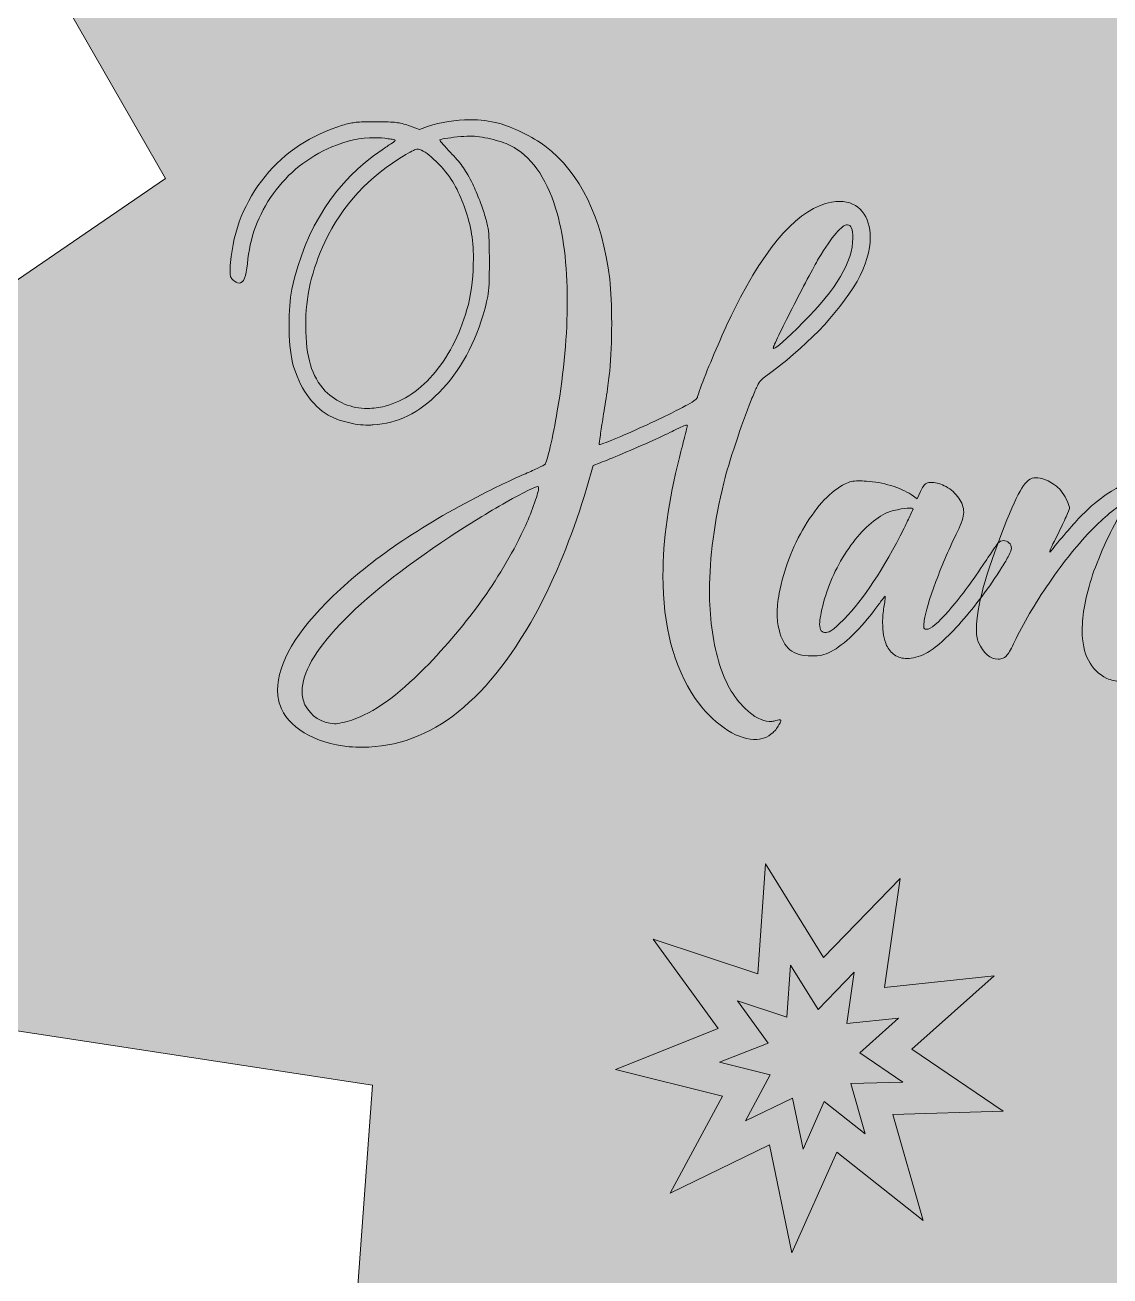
# Model space of a CAD drawing. Header units: millimetres. Extents: x 22 to 606, y -841 to -12.
# Drawn here: x 106.65 to 118.61, y -494.63 to -480.85 of the extents above; entities that cross this region are included whole.
import ezdxf

# ---------------------------------------------------------------- set-up
doc = ezdxf.new("R2010")
doc.units = ezdxf.units.MM
doc.header["$MEASUREMENT"] = 0
doc.layers.add('engraving', color=7, linetype='Continuous')
doc.layers.add('Layer 1', color=7, linetype='Continuous')

# ---------------------------------------------------------------- blocks, each defined once
blk = doc.blocks.new('block 12')
at = {"layer": 'engraving'}
h = blk.add_hatch(color=1, dxfattribs=at)
h.dxf.hatch_style = 2
edge = h.paths.add_edge_path()
edge.add_spline(control_points=[(110.22, -488.8), (110.028, -488.781), (109.864, -488.731), (109.726, -488.647), (109.589, -488.564), (109.499, -488.46), (109.457, -488.336), (109.441, -488.286), (109.432, -488.233), (109.432, -488.177), (109.432, -487.878), (109.637, -487.532), (110.046, -487.137), (110.455, -486.743), (111.001, -486.37), (111.683, -486.019), (111.766, -485.977), (111.852, -485.934), (111.943, -485.891), (112.033, -485.848), (112.107, -485.815), (112.164, -485.791), (112.219, -485.767), (112.266, -485.746), (112.307, -485.726), (112.347, -485.707), (112.371, -485.695), (112.378, -485.689), (112.391, -485.673), (112.41, -485.608), (112.437, -485.494), (112.464, -485.381), (112.49, -485.249), (112.515, -485.099), (112.589, -484.66), (112.625, -484.255), (112.625, -483.886), (112.625, -483.485), (112.582, -483.145), (112.496, -482.865), (112.388, -482.517), (112.221, -482.286), (111.996, -482.173), (111.938, -482.145), (111.866, -482.122), (111.78, -482.102), (111.694, -482.081), (111.617, -482.071), (111.549, -482.071), (111.511, -482.071), (111.465, -482.074), (111.413, -482.079), (111.361, -482.085), (111.316, -482.091), (111.277, -482.097), (111.239, -482.104), (111.22, -482.11), (111.22, -482.115), (111.22, -482.117), (111.232, -482.133), (111.258, -482.163), (111.284, -482.193), (111.316, -482.229), (111.354, -482.269), (111.407, -482.324), (111.449, -482.374), (111.48, -482.42), (111.511, -482.466), (111.545, -482.525), (111.582, -482.599), (111.608, -482.653), (111.634, -482.715), (111.66, -482.782), (111.687, -482.85), (111.706, -482.908), (111.719, -482.955), (111.734, -483.006), (111.744, -483.05), (111.751, -483.087), (111.757, -483.124), (111.761, -483.169), (111.763, -483.223), (111.765, -483.277), (111.766, -483.357), (111.766, -483.463), (111.766, -483.566), (111.765, -483.644), (111.762, -483.699), (111.759, -483.754), (111.754, -483.8), (111.748, -483.838), (111.742, -483.875), (111.732, -483.919), (111.719, -483.968), (111.615, -484.351), (111.446, -484.66), (111.211, -484.896), (110.994, -485.121), (110.751, -485.24), (110.484, -485.253), (110.467, -485.255), (110.451, -485.256), (110.434, -485.256), (110.358, -485.256), (110.279, -485.246), (110.198, -485.225), (110.118, -485.205), (110.048, -485.179), (109.99, -485.146), (109.807, -485.034), (109.676, -484.843), (109.597, -484.572), (109.572, -484.455), (109.559, -484.314), (109.559, -484.149), (109.559, -484.005), (109.569, -483.874), (109.589, -483.757), (109.743, -483.074), (110.074, -482.563), (110.583, -482.222), (110.623, -482.195), (110.657, -482.171), (110.686, -482.152), (110.714, -482.133), (110.728, -482.122), (110.728, -482.118), (110.728, -482.114), (110.721, -482.111), (110.706, -482.108), (110.692, -482.105), (110.673, -482.102), (110.651, -482.099), (110.602, -482.092), (110.552, -482.088), (110.503, -482.088), (110.349, -482.088), (110.192, -482.122), (110.031, -482.189), (109.766, -482.303), (109.55, -482.475), (109.384, -482.705), (109.219, -482.936), (109.124, -483.193), (109.1, -483.477), (109.088, -483.62), (109.056, -483.691), (109.007, -483.691), (108.987, -483.691), (108.964, -483.679), (108.938, -483.655), (108.927, -483.644), (108.92, -483.633), (108.915, -483.622), (108.91, -483.611), (108.908, -483.593), (108.908, -483.567), (108.908, -483.544), (108.91, -483.509), (108.914, -483.463), (108.945, -483.104), (109.072, -482.789), (109.294, -482.516), (109.516, -482.243), (109.801, -482.055), (110.149, -481.951), (110.197, -481.936), (110.241, -481.926), (110.282, -481.92), (110.323, -481.915), (110.381, -481.912), (110.456, -481.912), (110.456, -481.912), (110.52, -481.912), (110.52, -481.912), (110.622, -481.912), (110.695, -481.915), (110.738, -481.92), (110.781, -481.926), (110.827, -481.937), (110.876, -481.953), (110.876, -481.953), (110.997, -481.997), (110.997, -481.997), (110.997, -481.997), (111.085, -481.964), (111.085, -481.964), (111.237, -481.915), (111.393, -481.89), (111.552, -481.89), (111.663, -481.89), (111.769, -481.903), (111.867, -481.928), (111.942, -481.949), (112.029, -481.983), (112.128, -482.031), (112.227, -482.08), (112.31, -482.129), (112.378, -482.179), (112.77, -482.477), (113.008, -482.966), (113.092, -483.647), (113.106, -483.781), (113.114, -483.944), (113.114, -484.136), (113.114, -484.329), (113.106, -484.504), (113.092, -484.66), (113.086, -484.72), (113.077, -484.798), (113.063, -484.892), (113.049, -484.986), (113.035, -485.076), (113.02, -485.162), (113.008, -485.243), (112.997, -485.311), (112.989, -485.368), (112.981, -485.425), (112.976, -485.458), (112.976, -485.467), (112.976, -485.467), (112.976, -485.47), (112.976, -485.47), (112.976, -485.47), (112.979, -485.47), (112.979, -485.47), (112.992, -485.47), (113.046, -485.45), (113.141, -485.411), (113.236, -485.372), (113.343, -485.325), (113.461, -485.271), (113.579, -485.217), (113.683, -485.168), (113.772, -485.124), (113.849, -485.085), (113.908, -485.055), (113.948, -485.032), (113.988, -485.009), (114.017, -484.991), (114.033, -484.978), (114.05, -484.966), (114.059, -484.953), (114.061, -484.94), (114.074, -484.894), (114.103, -484.813), (114.15, -484.696), (114.197, -484.579), (114.249, -484.453), (114.308, -484.32), (114.366, -484.186), (114.419, -484.072), (114.467, -483.976), (114.828, -483.254), (115.184, -482.861), (115.538, -482.799), (115.569, -482.793), (115.598, -482.791), (115.625, -482.791), (115.734, -482.791), (115.817, -482.828), (115.875, -482.902), (115.934, -482.976), (115.963, -483.072), (115.963, -483.188), (115.963, -483.333), (115.915, -483.495), (115.818, -483.674), (115.594, -484.044), (115.255, -484.395), (114.799, -484.728), (114.779, -484.741), (114.763, -484.756), (114.75, -484.772), (114.737, -484.789), (114.723, -484.813), (114.709, -484.845), (114.694, -484.877), (114.675, -484.923), (114.651, -484.981), (114.596, -485.12), (114.539, -485.278), (114.481, -485.455), (114.422, -485.631), (114.378, -485.777), (114.349, -485.893), (114.245, -486.319), (114.192, -486.713), (114.192, -487.076), (114.192, -487.369), (114.225, -487.628), (114.291, -487.854), (114.357, -488.08), (114.454, -488.254), (114.582, -488.377), (114.685, -488.474), (114.775, -488.522), (114.851, -488.522), (114.87, -488.522), (114.887, -488.521), (114.904, -488.517), (114.933, -488.508), (114.954, -488.503), (114.967, -488.503), (114.972, -488.503), (114.975, -488.504), (114.975, -488.506), (114.977, -488.508), (114.978, -488.509), (114.978, -488.511), (114.978, -488.519), (114.973, -488.53), (114.964, -488.547), (114.955, -488.563), (114.944, -488.581), (114.931, -488.599), (114.918, -488.618), (114.905, -488.632), (114.893, -488.643), (114.861, -488.672), (114.83, -488.692), (114.798, -488.703), (114.766, -488.714), (114.726, -488.72), (114.678, -488.72), (114.578, -488.716), (114.469, -488.674), (114.352, -488.592), (114.235, -488.511), (114.128, -488.402), (114.033, -488.267), (113.797, -487.916), (113.679, -487.465), (113.679, -486.917), (113.679, -486.523), (113.74, -486.088), (113.86, -485.613), (113.871, -485.569), (113.882, -485.526), (113.893, -485.486), (113.906, -485.431), (113.918, -485.385), (113.928, -485.348), (113.938, -485.31), (113.944, -485.287), (113.946, -485.277), (113.947, -485.272), (113.948, -485.267), (113.948, -485.264), (113.948, -485.258), (113.946, -485.256), (113.94, -485.256), (113.925, -485.256), (113.879, -485.276), (113.8, -485.316), (113.747, -485.343), (113.667, -485.381), (113.56, -485.429), (113.453, -485.476), (113.345, -485.523), (113.237, -485.569), (113.129, -485.614), (113.046, -485.648), (112.988, -485.67), (112.988, -485.67), (112.911, -485.7), (112.911, -485.7), (112.911, -485.7), (112.839, -485.945), (112.839, -485.945), (112.702, -486.41), (112.531, -486.842), (112.326, -487.243), (111.775, -488.284), (111.123, -488.805), (110.369, -488.805), (110.319, -488.805), (110.27, -488.803), (110.22, -488.8)], knot_values=[0, 0, 0, 0, 1, 1, 1, 2, 2, 2, 3, 3, 3, 4, 4, 4, 5, 5, 5, 6, 6, 6, 7, 7, 7, 8, 8, 8, 9, 9, 9, 10, 10, 10, 11, 11, 11, 12, 12, 12, 13, 13, 13, 14, 14, 14, 15, 15, 15, 16, 16, 16, 17, 17, 17, 18, 18, 18, 19, 19, 19, 20, 20, 20, 21, 21, 21, 22, 22, 22, 23, 23, 23, 24, 24, 24, 25, 25, 25, 26, 26, 26, 27, 27, 27, 28, 28, 28, 29, 29, 29, 30, 30, 30, 31, 31, 31, 32, 32, 32, 33, 33, 33, 34, 34, 34, 35, 35, 35, 36, 36, 36, 37, 37, 37, 38, 38, 38, 39, 39, 39, 40, 40, 40, 41, 41, 41, 42, 42, 42, 43, 43, 43, 44, 44, 44, 45, 45, 45, 46, 46, 46, 47, 47, 47, 48, 48, 48, 49, 49, 49, 50, 50, 50, 51, 51, 51, 52, 52, 52, 53, 53, 53, 54, 54, 54, 55, 55, 55, 56, 56, 56, 57, 57, 57, 58, 58, 58, 59, 59, 59, 60, 60, 60, 61, 61, 61, 62, 62, 62, 63, 63, 63, 64, 64, 64, 65, 65, 65, 66, 66, 66, 67, 67, 67, 68, 68, 68, 69, 69, 69, 70, 70, 70, 71, 71, 71, 72, 72, 72, 73, 73, 73, 74, 74, 74, 75, 75, 75, 76, 76, 76, 77, 77, 77, 78, 78, 78, 79, 79, 79, 80, 80, 80, 81, 81, 81, 82, 82, 82, 83, 83, 83, 84, 84, 84, 85, 85, 85, 86, 86, 86, 87, 87, 87, 88, 88, 88, 89, 89, 89, 90, 90, 90, 91, 91, 91, 92, 92, 92, 93, 93, 93, 94, 94, 94, 95, 95, 95, 96, 96, 96, 97, 97, 97, 98, 98, 98, 99, 99, 99, 100, 100, 100, 101, 101, 101, 102, 102, 102, 103, 103, 103, 104, 104, 104, 105, 105, 105, 106, 106, 106, 107, 107, 107, 108, 108, 108, 109, 109, 109, 110, 110, 110, 111, 111, 111, 112, 112, 112, 113, 113, 113, 114, 114, 114, 115, 115, 115, 116, 116, 116, 117, 117, 117, 118, 118, 118, 119, 119, 119, 120, 120, 120, 121, 121, 121, 122, 122, 122, 123, 123, 123, 124, 124, 124, 125, 125, 125, 126, 126, 126, 126], degree=3, periodic=1)
edge = h.paths.add_edge_path()
edge.add_spline(control_points=[(110.251, -488.506), (110.487, -488.427), (110.754, -488.237), (111.052, -487.935), (111.537, -487.441), (111.909, -486.915), (112.167, -486.359), (112.203, -486.278), (112.236, -486.196), (112.265, -486.111), (112.295, -486.026), (112.309, -485.971), (112.309, -485.948), (112.309, -485.942), (112.309, -485.938), (112.307, -485.937), (112.307, -485.937), (112.301, -485.934), (112.301, -485.934), (112.27, -485.934), (112.153, -485.991), (111.951, -486.105), (111.749, -486.22), (111.542, -486.347), (111.329, -486.488), (110.804, -486.836), (110.402, -487.157), (110.122, -487.45), (109.842, -487.744), (109.702, -487.99), (109.702, -488.187), (109.702, -488.242), (109.712, -488.293), (109.734, -488.338), (109.804, -488.468), (109.913, -488.538), (110.061, -488.547), (110.079, -488.547), (110.107, -488.543), (110.144, -488.535), (110.18, -488.526), (110.216, -488.517), (110.251, -488.506)], knot_values=[0, 0, 0, 0, 1, 1, 1, 2, 2, 2, 3, 3, 3, 4, 4, 4, 5, 5, 5, 6, 6, 6, 7, 7, 7, 8, 8, 8, 9, 9, 9, 10, 10, 10, 11, 11, 11, 12, 12, 12, 13, 13, 13, 14, 14, 14, 14], degree=3, periodic=1)
edge = h.paths.add_edge_path()
edge.add_spline(control_points=[(110.616, -485.047), (110.826, -484.99), (111.012, -484.864), (111.173, -484.667), (111.334, -484.47), (111.455, -484.224), (111.535, -483.927), (111.572, -483.766), (111.59, -483.597), (111.59, -483.419), (111.59, -483.306), (111.582, -483.205), (111.565, -483.117), (111.525, -482.925), (111.463, -482.753), (111.379, -482.601), (111.339, -482.53), (111.281, -482.455), (111.206, -482.377), (111.131, -482.3), (111.069, -482.249), (111.019, -482.225), (111.004, -482.218), (110.99, -482.214), (110.975, -482.214), (110.962, -482.214), (110.947, -482.219), (110.929, -482.228), (110.91, -482.237), (110.882, -482.253), (110.844, -482.274), (110.441, -482.512), (110.144, -482.834), (109.954, -483.238), (109.809, -483.54), (109.739, -483.848), (109.743, -484.163), (109.743, -484.335), (109.76, -484.477), (109.794, -484.59), (109.827, -484.702), (109.882, -484.799), (109.957, -484.88), (110.087, -485.008), (110.242, -485.072), (110.424, -485.072), (110.487, -485.072), (110.552, -485.063), (110.616, -485.047)], knot_values=[0, 0, 0, 0, 1, 1, 1, 2, 2, 2, 3, 3, 3, 4, 4, 4, 5, 5, 5, 6, 6, 6, 7, 7, 7, 8, 8, 8, 9, 9, 9, 10, 10, 10, 11, 11, 11, 12, 12, 12, 13, 13, 13, 14, 14, 14, 15, 15, 15, 16, 16, 16, 16], degree=3, periodic=1)
edge = h.paths.add_edge_path()
edge.add_spline(control_points=[(115.225, -484.122), (115.589, -483.761), (115.771, -483.452), (115.771, -483.194), (115.771, -483.097), (115.752, -483.048), (115.713, -483.048), (115.651, -483.048), (115.545, -483.172), (115.395, -483.419), (115.366, -483.47), (115.324, -483.547), (115.27, -483.648), (115.216, -483.75), (115.16, -483.857), (115.103, -483.97), (115.045, -484.082), (114.996, -484.181), (114.956, -484.265), (114.915, -484.349), (114.895, -484.395), (114.895, -484.405), (114.895, -484.408), (114.897, -484.41), (114.901, -484.41), (114.925, -484.41), (115.033, -484.314), (115.225, -484.122)], knot_values=[0, 0, 0, 0, 1, 1, 1, 2, 2, 2, 3, 3, 3, 4, 4, 4, 5, 5, 5, 6, 6, 6, 7, 7, 7, 8, 8, 8, 9, 9, 9, 9], degree=3, periodic=1)
h = blk.add_hatch(color=1, dxfattribs=at)
h.dxf.hatch_style = 2
edge = h.paths.add_edge_path()
edge.add_spline(control_points=[(118.571, -488.047), (118.39, -487.958), (118.299, -487.781), (118.299, -487.518), (118.299, -487.345), (118.338, -487.141), (118.414, -486.905), (118.453, -486.794), (118.503, -486.671), (118.565, -486.536), (118.628, -486.402), (118.685, -486.292), (118.738, -486.208), (118.755, -486.183), (118.768, -486.161), (118.778, -486.142), (118.788, -486.124), (118.793, -486.112), (118.793, -486.107), (118.791, -486.105), (118.79, -486.104), (118.788, -486.104), (118.771, -486.104), (118.732, -486.127), (118.671, -486.173), (118.61, -486.218), (118.545, -486.273), (118.478, -486.337), (118.32, -486.489), (118.159, -486.68), (117.994, -486.911), (117.83, -487.141), (117.694, -487.363), (117.588, -487.575), (117.544, -487.667), (117.511, -487.73), (117.489, -487.765), (117.467, -487.799), (117.447, -487.82), (117.429, -487.825), (117.411, -487.832), (117.392, -487.836), (117.374, -487.836), (117.286, -487.836), (117.213, -487.773), (117.154, -487.646), (117.14, -487.61), (117.133, -487.562), (117.133, -487.501), (117.133, -487.269), (117.235, -486.894), (117.44, -486.376), (117.521, -486.169), (117.586, -486.027), (117.635, -485.95), (117.684, -485.873), (117.734, -485.835), (117.783, -485.835), (117.854, -485.835), (117.932, -485.866), (118.016, -485.928), (118.037, -485.945), (118.058, -485.969), (118.08, -486), (118.102, -486.031), (118.12, -486.063), (118.136, -486.097), (118.151, -486.131), (118.159, -486.157), (118.159, -486.175), (118.159, -486.183), (118.147, -486.213), (118.122, -486.266), (118.097, -486.319), (118.068, -486.381), (118.033, -486.453), (117.972, -486.573), (117.942, -486.64), (117.942, -486.653), (117.942, -486.653), (117.942, -486.656), (117.942, -486.656), (117.944, -486.656), (117.948, -486.652), (117.953, -486.645), (118.089, -486.476), (118.203, -486.344), (118.296, -486.249), (118.39, -486.154), (118.479, -486.078), (118.565, -486.021), (118.642, -485.969), (118.709, -485.932), (118.765, -485.91), (118.82, -485.889), (118.88, -485.879), (118.944, -485.879), (119.045, -485.879), (119.139, -485.904), (119.226, -485.954), (119.313, -486.005), (119.365, -486.065), (119.383, -486.137), (119.383, -486.137), (119.383, -486.151), (119.383, -486.151), (119.383, -486.173), (119.373, -486.21), (119.351, -486.263), (119.329, -486.316), (119.286, -486.405), (119.224, -486.529), (119.1, -486.782), (119.004, -487.008), (118.936, -487.207), (118.868, -487.407), (118.835, -487.557), (118.835, -487.658), (118.835, -487.733), (118.857, -487.772), (118.9, -487.776), (118.926, -487.776), (118.969, -487.754), (119.029, -487.711), (119.09, -487.668), (119.151, -487.615), (119.213, -487.551), (119.288, -487.474), (119.381, -487.362), (119.492, -487.216), (119.603, -487.069), (119.703, -486.927), (119.793, -486.787), (119.833, -486.723), (119.865, -486.674), (119.889, -486.638), (119.912, -486.602), (119.931, -486.576), (119.945, -486.561), (119.959, -486.545), (119.969, -486.536), (119.976, -486.532), (119.984, -486.529), (119.993, -486.526), (120.004, -486.526), (120.028, -486.526), (120.05, -486.537), (120.07, -486.557), (120.09, -486.577), (120.1, -486.598), (120.1, -486.62), (120.1, -486.64), (120.064, -486.707), (119.992, -486.822), (119.919, -486.936), (119.838, -487.057), (119.749, -487.183), (119.417, -487.636), (119.162, -487.913), (118.983, -488.012), (118.895, -488.056), (118.808, -488.078), (118.722, -488.078), (118.667, -488.078), (118.617, -488.068), (118.571, -488.047)], knot_values=[0, 0, 0, 0, 1, 1, 1, 2, 2, 2, 3, 3, 3, 4, 4, 4, 5, 5, 5, 6, 6, 6, 7, 7, 7, 8, 8, 8, 9, 9, 9, 10, 10, 10, 11, 11, 11, 12, 12, 12, 13, 13, 13, 14, 14, 14, 15, 15, 15, 16, 16, 16, 17, 17, 17, 18, 18, 18, 19, 19, 19, 20, 20, 20, 21, 21, 21, 22, 22, 22, 23, 23, 23, 24, 24, 24, 25, 25, 25, 26, 26, 26, 27, 27, 27, 28, 28, 28, 29, 29, 29, 30, 30, 30, 31, 31, 31, 32, 32, 32, 33, 33, 33, 34, 34, 34, 35, 35, 35, 36, 36, 36, 37, 37, 37, 38, 38, 38, 39, 39, 39, 40, 40, 40, 41, 41, 41, 42, 42, 42, 43, 43, 43, 44, 44, 44, 45, 45, 45, 46, 46, 46, 47, 47, 47, 48, 48, 48, 49, 49, 49, 50, 50, 50, 51, 51, 51, 52, 52, 52, 53, 53, 53, 54, 54, 54, 55, 55, 55, 55], degree=3, periodic=1)
h = blk.add_hatch(color=1, dxfattribs=at)
h.dxf.hatch_style = 2
edge = h.paths.add_edge_path()
edge.add_spline(control_points=[(116.232, -487.789), (116.216, -487.778), (116.199, -487.763), (116.183, -487.743), (116.166, -487.723), (116.154, -487.703), (116.144, -487.685), (116.115, -487.617), (116.1, -487.532), (116.1, -487.43), (116.1, -487.373), (116.105, -487.317), (116.114, -487.262), (116.12, -487.235), (116.123, -487.211), (116.125, -487.189), (116.127, -487.168), (116.128, -487.154), (116.128, -487.147), (116.128, -487.147), (116.128, -487.141), (116.128, -487.141), (116.126, -487.141), (116.115, -487.155), (116.094, -487.183), (116.072, -487.21), (116.046, -487.245), (116.015, -487.287), (115.944, -487.386), (115.863, -487.479), (115.772, -487.567), (115.682, -487.655), (115.602, -487.716), (115.532, -487.751), (115.494, -487.771), (115.46, -487.784), (115.431, -487.791), (115.401, -487.797), (115.363, -487.8), (115.315, -487.8), (115.213, -487.8), (115.134, -487.778), (115.078, -487.732), (115.022, -487.686), (114.982, -487.612), (114.959, -487.509), (114.944, -487.453), (114.937, -487.394), (114.937, -487.334), (114.937, -487.272), (114.945, -487.197), (114.961, -487.109), (115.011, -486.845), (115.104, -486.598), (115.243, -486.369), (115.381, -486.139), (115.528, -485.984), (115.686, -485.903), (115.712, -485.891), (115.734, -485.882), (115.755, -485.877), (115.775, -485.873), (115.801, -485.871), (115.834, -485.871), (115.858, -485.871), (115.887, -485.871), (115.922, -485.873), (116.012, -485.879), (116.102, -485.895), (116.192, -485.923), (116.283, -485.95), (116.357, -485.983), (116.413, -486.021), (116.413, -486.021), (116.482, -486.068), (116.482, -486.068), (116.482, -486.068), (116.518, -485.989), (116.518, -485.989), (116.527, -485.967), (116.537, -485.947), (116.549, -485.93), (116.561, -485.912), (116.572, -485.902), (116.581, -485.898), (116.599, -485.891), (116.62, -485.887), (116.644, -485.887), (116.693, -485.887), (116.746, -485.903), (116.8, -485.934), (116.855, -485.965), (116.901, -486.007), (116.938, -486.06), (116.974, -486.111), (116.993, -486.162), (116.993, -486.214), (116.993, -486.27), (116.971, -486.34), (116.927, -486.422), (116.839, -486.602), (116.759, -486.788), (116.687, -486.981), (116.614, -487.174), (116.572, -487.316), (116.559, -487.408), (116.555, -487.437), (116.553, -487.459), (116.553, -487.474), (116.553, -487.488), (116.556, -487.498), (116.56, -487.501), (116.565, -487.505), (116.574, -487.506), (116.586, -487.506), (116.628, -487.506), (116.709, -487.438), (116.829, -487.301), (116.949, -487.163), (117.074, -486.997), (117.204, -486.801), (117.244, -486.741), (117.28, -486.687), (117.312, -486.64), (117.344, -486.594), (117.364, -486.566), (117.371, -486.557), (117.39, -486.539), (117.41, -486.529), (117.432, -486.529), (117.454, -486.529), (117.474, -486.537), (117.492, -486.553), (117.51, -486.568), (117.52, -486.589), (117.52, -486.614), (117.52, -486.627), (117.51, -486.653), (117.49, -486.693), (117.469, -486.732), (117.445, -486.775), (117.415, -486.823), (117.273, -487.047), (117.123, -487.247), (116.967, -487.424), (116.81, -487.602), (116.679, -487.718), (116.573, -487.773), (116.498, -487.809), (116.429, -487.828), (116.367, -487.828), (116.315, -487.828), (116.271, -487.815), (116.232, -487.789)], knot_values=[0, 0, 0, 0, 1, 1, 1, 2, 2, 2, 3, 3, 3, 4, 4, 4, 5, 5, 5, 6, 6, 6, 7, 7, 7, 8, 8, 8, 9, 9, 9, 10, 10, 10, 11, 11, 11, 12, 12, 12, 13, 13, 13, 14, 14, 14, 15, 15, 15, 16, 16, 16, 17, 17, 17, 18, 18, 18, 19, 19, 19, 20, 20, 20, 21, 21, 21, 22, 22, 22, 23, 23, 23, 24, 24, 24, 25, 25, 25, 26, 26, 26, 27, 27, 27, 28, 28, 28, 29, 29, 29, 30, 30, 30, 31, 31, 31, 32, 32, 32, 33, 33, 33, 34, 34, 34, 35, 35, 35, 36, 36, 36, 37, 37, 37, 38, 38, 38, 39, 39, 39, 40, 40, 40, 41, 41, 41, 42, 42, 42, 43, 43, 43, 44, 44, 44, 45, 45, 45, 46, 46, 46, 47, 47, 47, 48, 48, 48, 49, 49, 49, 50, 50, 50, 51, 51, 51, 51], degree=3, periodic=1)
edge = h.paths.add_edge_path()
edge.add_spline(control_points=[(115.678, -487.391), (115.888, -487.176), (116.108, -486.842), (116.337, -486.392), (116.364, -486.334), (116.387, -486.284), (116.407, -486.244), (116.426, -486.204), (116.435, -486.183), (116.435, -486.181), (116.435, -486.173), (116.422, -486.17), (116.397, -486.17), (116.364, -486.17), (116.32, -486.176), (116.264, -486.188), (116.208, -486.199), (116.163, -486.214), (116.128, -486.23), (115.987, -486.303), (115.853, -486.432), (115.726, -486.614), (115.598, -486.798), (115.506, -486.996), (115.45, -487.21), (115.421, -487.318), (115.406, -487.398), (115.406, -487.449), (115.406, -487.515), (115.43, -487.545), (115.477, -487.54), (115.499, -487.54), (115.524, -487.53), (115.55, -487.509), (115.576, -487.489), (115.619, -487.45), (115.678, -487.391)], knot_values=[0, 0, 0, 0, 1, 1, 1, 2, 2, 2, 3, 3, 3, 4, 4, 4, 5, 5, 5, 6, 6, 6, 7, 7, 7, 8, 8, 8, 9, 9, 9, 10, 10, 10, 11, 11, 11, 12, 12, 12, 12], degree=3, periodic=1)
at = {"layer": 'engraving', "lineweight": 0}
for points, knots in [([(110.22, -488.8), (110.028, -488.781), (109.864, -488.731), (109.726, -488.647), (109.589, -488.564), (109.499, -488.46), (109.457, -488.336), (109.441, -488.286), (109.432, -488.233), (109.432, -488.177), (109.432, -487.878), (109.637, -487.532), (110.046, -487.137), (110.455, -486.743), (111.001, -486.37), (111.683, -486.019), (111.766, -485.977), (111.852, -485.934), (111.943, -485.891), (112.033, -485.848), (112.107, -485.815), (112.164, -485.791), (112.219, -485.767), (112.266, -485.746), (112.307, -485.726), (112.347, -485.707), (112.371, -485.695), (112.378, -485.689), (112.391, -485.673), (112.41, -485.608), (112.437, -485.494), (112.464, -485.381), (112.49, -485.249), (112.515, -485.099), (112.589, -484.66), (112.625, -484.255), (112.625, -483.886), (112.625, -483.485), (112.582, -483.145), (112.496, -482.865), (112.388, -482.517), (112.221, -482.286), (111.996, -482.173), (111.938, -482.145), (111.866, -482.122), (111.78, -482.102), (111.694, -482.081), (111.617, -482.071), (111.549, -482.071), (111.511, -482.071), (111.465, -482.074), (111.413, -482.079), (111.361, -482.085), (111.316, -482.091), (111.277, -482.097), (111.239, -482.104), (111.22, -482.11), (111.22, -482.115), (111.22, -482.117), (111.232, -482.133), (111.258, -482.163), (111.284, -482.193), (111.316, -482.229), (111.354, -482.269), (111.407, -482.324), (111.449, -482.374), (111.48, -482.42), (111.511, -482.466), (111.545, -482.525), (111.582, -482.599), (111.608, -482.653), (111.634, -482.715), (111.66, -482.782), (111.687, -482.85), (111.706, -482.908), (111.719, -482.955), (111.734, -483.006), (111.744, -483.05), (111.751, -483.087), (111.757, -483.124), (111.761, -483.169), (111.763, -483.223), (111.765, -483.277), (111.766, -483.357), (111.766, -483.463), (111.766, -483.566), (111.765, -483.644), (111.762, -483.699), (111.759, -483.754), (111.754, -483.8), (111.748, -483.838), (111.742, -483.875), (111.732, -483.919), (111.719, -483.968), (111.615, -484.351), (111.446, -484.66), (111.211, -484.896), (110.994, -485.121), (110.751, -485.24), (110.484, -485.253), (110.467, -485.255), (110.451, -485.256), (110.434, -485.256), (110.358, -485.256), (110.279, -485.246), (110.198, -485.225), (110.118, -485.205), (110.048, -485.179), (109.99, -485.146), (109.807, -485.034), (109.676, -484.843), (109.597, -484.572), (109.572, -484.455), (109.559, -484.314), (109.559, -484.149), (109.559, -484.005), (109.569, -483.874), (109.589, -483.757), (109.743, -483.074), (110.074, -482.563), (110.583, -482.222), (110.623, -482.195), (110.657, -482.171), (110.686, -482.152), (110.714, -482.133), (110.728, -482.122), (110.728, -482.118), (110.728, -482.114), (110.721, -482.111), (110.706, -482.108), (110.692, -482.105), (110.673, -482.102), (110.651, -482.099), (110.602, -482.092), (110.552, -482.088), (110.503, -482.088), (110.349, -482.088), (110.192, -482.122), (110.031, -482.189), (109.766, -482.303), (109.55, -482.475), (109.384, -482.705), (109.219, -482.936), (109.124, -483.193), (109.1, -483.477), (109.088, -483.62), (109.056, -483.691), (109.007, -483.691), (108.987, -483.691), (108.964, -483.679), (108.938, -483.655), (108.927, -483.644), (108.92, -483.633), (108.915, -483.622), (108.91, -483.611), (108.908, -483.593), (108.908, -483.567), (108.908, -483.544), (108.91, -483.509), (108.914, -483.463), (108.945, -483.104), (109.072, -482.789), (109.294, -482.516), (109.516, -482.243), (109.801, -482.055), (110.149, -481.951), (110.197, -481.936), (110.241, -481.926), (110.282, -481.92), (110.323, -481.915), (110.381, -481.912), (110.456, -481.912), (110.456, -481.912), (110.52, -481.912), (110.52, -481.912), (110.622, -481.912), (110.695, -481.915), (110.738, -481.92), (110.781, -481.926), (110.827, -481.937), (110.876, -481.953), (110.876, -481.953), (110.997, -481.997), (110.997, -481.997), (110.997, -481.997), (111.085, -481.964), (111.085, -481.964), (111.237, -481.915), (111.393, -481.89), (111.552, -481.89), (111.663, -481.89), (111.769, -481.903), (111.867, -481.928), (111.942, -481.949), (112.029, -481.983), (112.128, -482.031), (112.227, -482.08), (112.31, -482.129), (112.378, -482.179), (112.77, -482.477), (113.008, -482.966), (113.092, -483.647), (113.106, -483.781), (113.114, -483.944), (113.114, -484.136), (113.114, -484.329), (113.106, -484.504), (113.092, -484.66), (113.086, -484.72), (113.077, -484.798), (113.063, -484.892), (113.049, -484.986), (113.035, -485.076), (113.02, -485.162), (113.008, -485.243), (112.997, -485.311), (112.989, -485.368), (112.981, -485.425), (112.976, -485.458), (112.976, -485.467), (112.976, -485.467), (112.976, -485.47), (112.976, -485.47), (112.976, -485.47), (112.979, -485.47), (112.979, -485.47), (112.992, -485.47), (113.046, -485.45), (113.141, -485.411), (113.236, -485.372), (113.343, -485.325), (113.461, -485.271), (113.579, -485.217), (113.683, -485.168), (113.772, -485.124), (113.849, -485.085), (113.908, -485.055), (113.948, -485.032), (113.988, -485.009), (114.017, -484.991), (114.033, -484.978), (114.05, -484.966), (114.059, -484.953), (114.061, -484.94), (114.074, -484.894), (114.103, -484.813), (114.15, -484.696), (114.197, -484.579), (114.249, -484.453), (114.308, -484.32), (114.366, -484.186), (114.419, -484.072), (114.467, -483.976), (114.828, -483.254), (115.184, -482.861), (115.538, -482.799), (115.569, -482.793), (115.598, -482.791), (115.625, -482.791), (115.734, -482.791), (115.817, -482.828), (115.875, -482.902), (115.934, -482.976), (115.963, -483.072), (115.963, -483.188), (115.963, -483.333), (115.915, -483.495), (115.818, -483.674), (115.594, -484.044), (115.255, -484.395), (114.799, -484.728), (114.779, -484.741), (114.763, -484.756), (114.75, -484.772), (114.737, -484.789), (114.723, -484.813), (114.709, -484.845), (114.694, -484.877), (114.675, -484.923), (114.651, -484.981), (114.596, -485.12), (114.539, -485.278), (114.481, -485.455), (114.422, -485.631), (114.378, -485.777), (114.349, -485.893), (114.245, -486.319), (114.192, -486.713), (114.192, -487.076), (114.192, -487.369), (114.225, -487.628), (114.291, -487.854), (114.357, -488.08), (114.454, -488.254), (114.582, -488.377), (114.685, -488.474), (114.775, -488.522), (114.851, -488.522), (114.87, -488.522), (114.887, -488.521), (114.904, -488.517), (114.933, -488.508), (114.954, -488.503), (114.967, -488.503), (114.972, -488.503), (114.975, -488.504), (114.975, -488.506), (114.977, -488.508), (114.978, -488.509), (114.978, -488.511), (114.978, -488.519), (114.973, -488.53), (114.964, -488.547), (114.955, -488.563), (114.944, -488.581), (114.931, -488.599), (114.918, -488.618), (114.905, -488.632), (114.893, -488.643), (114.861, -488.672), (114.83, -488.692), (114.798, -488.703), (114.766, -488.714), (114.726, -488.72), (114.678, -488.72), (114.578, -488.716), (114.469, -488.674), (114.352, -488.592), (114.235, -488.511), (114.128, -488.402), (114.033, -488.267), (113.797, -487.916), (113.679, -487.465), (113.679, -486.917), (113.679, -486.523), (113.74, -486.088), (113.86, -485.613), (113.871, -485.569), (113.882, -485.526), (113.893, -485.486), (113.906, -485.431), (113.918, -485.385), (113.928, -485.348), (113.938, -485.31), (113.944, -485.287), (113.946, -485.277), (113.947, -485.272), (113.948, -485.267), (113.948, -485.264), (113.948, -485.258), (113.946, -485.256), (113.94, -485.256), (113.925, -485.256), (113.879, -485.276), (113.8, -485.316), (113.747, -485.343), (113.667, -485.381), (113.56, -485.429), (113.453, -485.476), (113.345, -485.523), (113.237, -485.569), (113.129, -485.614), (113.046, -485.648), (112.988, -485.67), (112.988, -485.67), (112.911, -485.7), (112.911, -485.7), (112.911, -485.7), (112.839, -485.945), (112.839, -485.945), (112.702, -486.41), (112.531, -486.842), (112.326, -487.243), (111.775, -488.284), (111.123, -488.805), (110.369, -488.805), (110.319, -488.805), (110.27, -488.803), (110.22, -488.8)], [0, 0, 0, 0, 1, 1, 1, 2, 2, 2, 3, 3, 3, 4, 4, 4, 5, 5, 5, 6, 6, 6, 7, 7, 7, 8, 8, 8, 9, 9, 9, 10, 10, 10, 11, 11, 11, 12, 12, 12, 13, 13, 13, 14, 14, 14, 15, 15, 15, 16, 16, 16, 17, 17, 17, 18, 18, 18, 19, 19, 19, 20, 20, 20, 21, 21, 21, 22, 22, 22, 23, 23, 23, 24, 24, 24, 25, 25, 25, 26, 26, 26, 27, 27, 27, 28, 28, 28, 29, 29, 29, 30, 30, 30, 31, 31, 31, 32, 32, 32, 33, 33, 33, 34, 34, 34, 35, 35, 35, 36, 36, 36, 37, 37, 37, 38, 38, 38, 39, 39, 39, 40, 40, 40, 41, 41, 41, 42, 42, 42, 43, 43, 43, 44, 44, 44, 45, 45, 45, 46, 46, 46, 47, 47, 47, 48, 48, 48, 49, 49, 49, 50, 50, 50, 51, 51, 51, 52, 52, 52, 53, 53, 53, 54, 54, 54, 55, 55, 55, 56, 56, 56, 57, 57, 57, 58, 58, 58, 59, 59, 59, 60, 60, 60, 61, 61, 61, 62, 62, 62, 63, 63, 63, 64, 64, 64, 65, 65, 65, 66, 66, 66, 67, 67, 67, 68, 68, 68, 69, 69, 69, 70, 70, 70, 71, 71, 71, 72, 72, 72, 73, 73, 73, 74, 74, 74, 75, 75, 75, 76, 76, 76, 77, 77, 77, 78, 78, 78, 79, 79, 79, 80, 80, 80, 81, 81, 81, 82, 82, 82, 83, 83, 83, 84, 84, 84, 85, 85, 85, 86, 86, 86, 87, 87, 87, 88, 88, 88, 89, 89, 89, 90, 90, 90, 91, 91, 91, 92, 92, 92, 93, 93, 93, 94, 94, 94, 95, 95, 95, 96, 96, 96, 97, 97, 97, 98, 98, 98, 99, 99, 99, 100, 100, 100, 101, 101, 101, 102, 102, 102, 103, 103, 103, 104, 104, 104, 105, 105, 105, 106, 106, 106, 107, 107, 107, 108, 108, 108, 109, 109, 109, 110, 110, 110, 111, 111, 111, 112, 112, 112, 113, 113, 113, 114, 114, 114, 115, 115, 115, 116, 116, 116, 117, 117, 117, 118, 118, 118, 119, 119, 119, 120, 120, 120, 121, 121, 121, 122, 122, 122, 123, 123, 123, 124, 124, 124, 125, 125, 125, 126, 126, 126, 126]), ([(110.616, -485.047), (110.826, -484.99), (111.012, -484.864), (111.173, -484.667), (111.334, -484.47), (111.455, -484.224), (111.535, -483.927), (111.572, -483.766), (111.59, -483.597), (111.59, -483.419), (111.59, -483.306), (111.582, -483.205), (111.565, -483.117), (111.525, -482.925), (111.463, -482.753), (111.379, -482.601), (111.339, -482.53), (111.281, -482.455), (111.206, -482.377), (111.131, -482.3), (111.069, -482.249), (111.019, -482.225), (111.004, -482.218), (110.99, -482.214), (110.975, -482.214), (110.962, -482.214), (110.947, -482.219), (110.929, -482.228), (110.91, -482.237), (110.882, -482.253), (110.844, -482.274), (110.441, -482.512), (110.144, -482.834), (109.954, -483.238), (109.809, -483.54), (109.739, -483.848), (109.743, -484.163), (109.743, -484.335), (109.76, -484.477), (109.794, -484.59), (109.827, -484.702), (109.882, -484.799), (109.957, -484.88), (110.087, -485.008), (110.242, -485.072), (110.424, -485.072), (110.487, -485.072), (110.552, -485.063), (110.616, -485.047)], [0, 0, 0, 0, 1, 1, 1, 2, 2, 2, 3, 3, 3, 4, 4, 4, 5, 5, 5, 6, 6, 6, 7, 7, 7, 8, 8, 8, 9, 9, 9, 10, 10, 10, 11, 11, 11, 12, 12, 12, 13, 13, 13, 14, 14, 14, 15, 15, 15, 16, 16, 16, 16]), ([(115.225, -484.122), (115.589, -483.761), (115.771, -483.452), (115.771, -483.194), (115.771, -483.097), (115.752, -483.048), (115.713, -483.048), (115.651, -483.048), (115.545, -483.172), (115.395, -483.419), (115.366, -483.47), (115.324, -483.547), (115.27, -483.648), (115.216, -483.75), (115.16, -483.857), (115.103, -483.97), (115.045, -484.082), (114.996, -484.181), (114.956, -484.265), (114.915, -484.349), (114.895, -484.395), (114.895, -484.405), (114.895, -484.408), (114.897, -484.41), (114.901, -484.41), (114.925, -484.41), (115.033, -484.314), (115.225, -484.122)], [0, 0, 0, 0, 1, 1, 1, 2, 2, 2, 3, 3, 3, 4, 4, 4, 5, 5, 5, 6, 6, 6, 7, 7, 7, 8, 8, 8, 9, 9, 9, 9]), ([(118.571, -488.047), (118.39, -487.958), (118.299, -487.781), (118.299, -487.518), (118.299, -487.345), (118.338, -487.141), (118.414, -486.905), (118.453, -486.794), (118.503, -486.671), (118.565, -486.536), (118.628, -486.402), (118.685, -486.292), (118.738, -486.208), (118.755, -486.183), (118.768, -486.161), (118.778, -486.142), (118.788, -486.124), (118.793, -486.112), (118.793, -486.107), (118.791, -486.105), (118.79, -486.104), (118.788, -486.104), (118.771, -486.104), (118.732, -486.127), (118.671, -486.173), (118.61, -486.218), (118.545, -486.273), (118.478, -486.337), (118.32, -486.489), (118.159, -486.68), (117.994, -486.911), (117.83, -487.141), (117.694, -487.363), (117.588, -487.575), (117.544, -487.667), (117.511, -487.73), (117.489, -487.765), (117.467, -487.799), (117.447, -487.82), (117.429, -487.825), (117.411, -487.832), (117.392, -487.836), (117.374, -487.836), (117.286, -487.836), (117.213, -487.773), (117.154, -487.646), (117.14, -487.61), (117.133, -487.562), (117.133, -487.501), (117.133, -487.269), (117.235, -486.894), (117.44, -486.376), (117.521, -486.169), (117.586, -486.027), (117.635, -485.95), (117.684, -485.873), (117.734, -485.835), (117.783, -485.835), (117.854, -485.835), (117.932, -485.866), (118.016, -485.928), (118.037, -485.945), (118.058, -485.969), (118.08, -486), (118.102, -486.031), (118.12, -486.063), (118.136, -486.097), (118.151, -486.131), (118.159, -486.157), (118.159, -486.175), (118.159, -486.183), (118.147, -486.213), (118.122, -486.266), (118.097, -486.319), (118.068, -486.381), (118.033, -486.453), (117.972, -486.573), (117.942, -486.64), (117.942, -486.653), (117.942, -486.653), (117.942, -486.656), (117.942, -486.656), (117.944, -486.656), (117.948, -486.652), (117.953, -486.645), (118.089, -486.476), (118.203, -486.344), (118.296, -486.249), (118.39, -486.154), (118.479, -486.078), (118.565, -486.021), (118.642, -485.969), (118.709, -485.932), (118.765, -485.91), (118.82, -485.889), (118.88, -485.879), (118.944, -485.879), (119.045, -485.879), (119.139, -485.904), (119.226, -485.954), (119.313, -486.005), (119.365, -486.065), (119.383, -486.137), (119.383, -486.137), (119.383, -486.151), (119.383, -486.151), (119.383, -486.173), (119.373, -486.21), (119.351, -486.263), (119.329, -486.316), (119.286, -486.405), (119.224, -486.529), (119.1, -486.782), (119.004, -487.008), (118.936, -487.207), (118.868, -487.407), (118.835, -487.557), (118.835, -487.658), (118.835, -487.733), (118.857, -487.772), (118.9, -487.776), (118.926, -487.776), (118.969, -487.754), (119.029, -487.711), (119.09, -487.668), (119.151, -487.615), (119.213, -487.551), (119.288, -487.474), (119.381, -487.362), (119.492, -487.216), (119.603, -487.069), (119.703, -486.927), (119.793, -486.787), (119.833, -486.723), (119.865, -486.674), (119.889, -486.638), (119.912, -486.602), (119.931, -486.576), (119.945, -486.561), (119.959, -486.545), (119.969, -486.536), (119.976, -486.532), (119.984, -486.529), (119.993, -486.526), (120.004, -486.526), (120.028, -486.526), (120.05, -486.537), (120.07, -486.557), (120.09, -486.577), (120.1, -486.598), (120.1, -486.62), (120.1, -486.64), (120.064, -486.707), (119.992, -486.822), (119.919, -486.936), (119.838, -487.057), (119.749, -487.183), (119.417, -487.636), (119.162, -487.913), (118.983, -488.012), (118.895, -488.056), (118.808, -488.078), (118.722, -488.078), (118.667, -488.078), (118.617, -488.068), (118.571, -488.047)], [0, 0, 0, 0, 1, 1, 1, 2, 2, 2, 3, 3, 3, 4, 4, 4, 5, 5, 5, 6, 6, 6, 7, 7, 7, 8, 8, 8, 9, 9, 9, 10, 10, 10, 11, 11, 11, 12, 12, 12, 13, 13, 13, 14, 14, 14, 15, 15, 15, 16, 16, 16, 17, 17, 17, 18, 18, 18, 19, 19, 19, 20, 20, 20, 21, 21, 21, 22, 22, 22, 23, 23, 23, 24, 24, 24, 25, 25, 25, 26, 26, 26, 27, 27, 27, 28, 28, 28, 29, 29, 29, 30, 30, 30, 31, 31, 31, 32, 32, 32, 33, 33, 33, 34, 34, 34, 35, 35, 35, 36, 36, 36, 37, 37, 37, 38, 38, 38, 39, 39, 39, 40, 40, 40, 41, 41, 41, 42, 42, 42, 43, 43, 43, 44, 44, 44, 45, 45, 45, 46, 46, 46, 47, 47, 47, 48, 48, 48, 49, 49, 49, 50, 50, 50, 51, 51, 51, 52, 52, 52, 53, 53, 53, 54, 54, 54, 55, 55, 55, 55]), ([(110.251, -488.506), (110.487, -488.427), (110.754, -488.237), (111.052, -487.935), (111.537, -487.441), (111.909, -486.915), (112.167, -486.359), (112.203, -486.278), (112.236, -486.196), (112.265, -486.111), (112.295, -486.026), (112.309, -485.971), (112.309, -485.948), (112.309, -485.942), (112.309, -485.938), (112.307, -485.937), (112.307, -485.937), (112.301, -485.934), (112.301, -485.934), (112.27, -485.934), (112.153, -485.991), (111.951, -486.105), (111.749, -486.22), (111.542, -486.347), (111.329, -486.488), (110.804, -486.836), (110.402, -487.157), (110.122, -487.45), (109.842, -487.744), (109.702, -487.99), (109.702, -488.187), (109.702, -488.242), (109.712, -488.293), (109.734, -488.338), (109.804, -488.468), (109.913, -488.538), (110.061, -488.547), (110.079, -488.547), (110.107, -488.543), (110.144, -488.535), (110.18, -488.526), (110.216, -488.517), (110.251, -488.506)], [0, 0, 0, 0, 1, 1, 1, 2, 2, 2, 3, 3, 3, 4, 4, 4, 5, 5, 5, 6, 6, 6, 7, 7, 7, 8, 8, 8, 9, 9, 9, 10, 10, 10, 11, 11, 11, 12, 12, 12, 13, 13, 13, 14, 14, 14, 14]), ([(116.232, -487.789), (116.216, -487.778), (116.199, -487.763), (116.183, -487.743), (116.166, -487.723), (116.154, -487.703), (116.144, -487.685), (116.115, -487.617), (116.1, -487.532), (116.1, -487.43), (116.1, -487.373), (116.105, -487.317), (116.114, -487.262), (116.12, -487.235), (116.123, -487.211), (116.125, -487.189), (116.127, -487.168), (116.128, -487.154), (116.128, -487.147), (116.128, -487.147), (116.128, -487.141), (116.128, -487.141), (116.126, -487.141), (116.115, -487.155), (116.094, -487.183), (116.072, -487.21), (116.046, -487.245), (116.015, -487.287), (115.944, -487.386), (115.863, -487.479), (115.772, -487.567), (115.682, -487.655), (115.602, -487.716), (115.532, -487.751), (115.494, -487.771), (115.46, -487.784), (115.431, -487.791), (115.401, -487.797), (115.363, -487.8), (115.315, -487.8), (115.213, -487.8), (115.134, -487.778), (115.078, -487.732), (115.022, -487.686), (114.982, -487.612), (114.959, -487.509), (114.944, -487.453), (114.937, -487.394), (114.937, -487.334), (114.937, -487.272), (114.945, -487.197), (114.961, -487.109), (115.011, -486.845), (115.104, -486.598), (115.243, -486.369), (115.381, -486.139), (115.528, -485.984), (115.686, -485.903), (115.712, -485.891), (115.734, -485.882), (115.755, -485.877), (115.775, -485.873), (115.801, -485.871), (115.834, -485.871), (115.858, -485.871), (115.887, -485.871), (115.922, -485.873), (116.012, -485.879), (116.102, -485.895), (116.192, -485.923), (116.283, -485.95), (116.357, -485.983), (116.413, -486.021), (116.413, -486.021), (116.482, -486.068), (116.482, -486.068), (116.482, -486.068), (116.518, -485.989), (116.518, -485.989), (116.527, -485.967), (116.537, -485.947), (116.549, -485.93), (116.561, -485.912), (116.572, -485.902), (116.581, -485.898), (116.599, -485.891), (116.62, -485.887), (116.644, -485.887), (116.693, -485.887), (116.746, -485.903), (116.8, -485.934), (116.855, -485.965), (116.901, -486.007), (116.938, -486.06), (116.974, -486.111), (116.993, -486.162), (116.993, -486.214), (116.993, -486.27), (116.971, -486.34), (116.927, -486.422), (116.839, -486.602), (116.759, -486.788), (116.687, -486.981), (116.614, -487.174), (116.572, -487.316), (116.559, -487.408), (116.555, -487.437), (116.553, -487.459), (116.553, -487.474), (116.553, -487.488), (116.556, -487.498), (116.56, -487.501), (116.565, -487.505), (116.574, -487.506), (116.586, -487.506), (116.628, -487.506), (116.709, -487.438), (116.829, -487.301), (116.949, -487.163), (117.074, -486.997), (117.204, -486.801), (117.244, -486.741), (117.28, -486.687), (117.312, -486.64), (117.344, -486.594), (117.364, -486.566), (117.371, -486.557), (117.39, -486.539), (117.41, -486.529), (117.432, -486.529), (117.454, -486.529), (117.474, -486.537), (117.492, -486.553), (117.51, -486.568), (117.52, -486.589), (117.52, -486.614), (117.52, -486.627), (117.51, -486.653), (117.49, -486.693), (117.469, -486.732), (117.445, -486.775), (117.415, -486.823), (117.273, -487.047), (117.123, -487.247), (116.967, -487.424), (116.81, -487.602), (116.679, -487.718), (116.573, -487.773), (116.498, -487.809), (116.429, -487.828), (116.367, -487.828), (116.315, -487.828), (116.271, -487.815), (116.232, -487.789)], [0, 0, 0, 0, 1, 1, 1, 2, 2, 2, 3, 3, 3, 4, 4, 4, 5, 5, 5, 6, 6, 6, 7, 7, 7, 8, 8, 8, 9, 9, 9, 10, 10, 10, 11, 11, 11, 12, 12, 12, 13, 13, 13, 14, 14, 14, 15, 15, 15, 16, 16, 16, 17, 17, 17, 18, 18, 18, 19, 19, 19, 20, 20, 20, 21, 21, 21, 22, 22, 22, 23, 23, 23, 24, 24, 24, 25, 25, 25, 26, 26, 26, 27, 27, 27, 28, 28, 28, 29, 29, 29, 30, 30, 30, 31, 31, 31, 32, 32, 32, 33, 33, 33, 34, 34, 34, 35, 35, 35, 36, 36, 36, 37, 37, 37, 38, 38, 38, 39, 39, 39, 40, 40, 40, 41, 41, 41, 42, 42, 42, 43, 43, 43, 44, 44, 44, 45, 45, 45, 46, 46, 46, 47, 47, 47, 48, 48, 48, 49, 49, 49, 50, 50, 50, 51, 51, 51, 51]), ([(115.678, -487.391), (115.888, -487.176), (116.108, -486.842), (116.337, -486.392), (116.364, -486.334), (116.387, -486.284), (116.407, -486.244), (116.426, -486.204), (116.435, -486.183), (116.435, -486.181), (116.435, -486.173), (116.422, -486.17), (116.397, -486.17), (116.364, -486.17), (116.32, -486.176), (116.264, -486.188), (116.208, -486.199), (116.163, -486.214), (116.128, -486.23), (115.987, -486.303), (115.853, -486.432), (115.726, -486.614), (115.598, -486.798), (115.506, -486.996), (115.45, -487.21), (115.421, -487.318), (115.406, -487.398), (115.406, -487.449), (115.406, -487.515), (115.43, -487.545), (115.477, -487.54), (115.499, -487.54), (115.524, -487.53), (115.55, -487.509), (115.576, -487.489), (115.619, -487.45), (115.678, -487.391)], [0, 0, 0, 0, 1, 1, 1, 2, 2, 2, 3, 3, 3, 4, 4, 4, 5, 5, 5, 6, 6, 6, 7, 7, 7, 8, 8, 8, 9, 9, 9, 10, 10, 10, 11, 11, 11, 12, 12, 12, 12])]:
    blk.add_open_spline(points, degree=3, knots=knots, dxfattribs=at)
blk = doc.blocks.new('block 11')
at = {"layer": 'engraving'}
h = blk.add_hatch(color=1, dxfattribs=at)
h.dxf.hatch_style = 2
h.paths.add_polyline_path([(115.1, -494.377), (114.852, -493.188), (113.76, -493.72), (114.336, -492.65), (113.157, -492.356), (114.286, -491.906), (113.572, -490.922), (114.725, -491.303), (114.81, -490.092), (115.45, -491.125), (116.294, -490.251), (116.119, -491.453), (117.328, -491.327), (116.421, -492.135), (117.428, -492.815), (116.214, -492.852), (116.548, -494.02), (115.595, -493.268)])
h.paths.add_polyline_path([(115.106, -492.672), (115.223, -493.235), (115.457, -492.71), (115.908, -493.066), (115.75, -492.513), (116.324, -492.496), (115.848, -492.174), (116.276, -491.792), (115.705, -491.852), (115.787, -491.283), (115.389, -491.696), (115.086, -491.207), (115.046, -491.78), (114.5, -491.6), (114.838, -492.066), (114.304, -492.278), (114.861, -492.417), (114.589, -492.924)])
at = {"layer": 'engraving', "lineweight": 0}
for points in [[(115.1, -494.377), (114.852, -493.188), (113.76, -493.72), (114.336, -492.65), (113.157, -492.356), (114.286, -491.906), (113.572, -490.922), (114.725, -491.303), (114.81, -490.092), (115.45, -491.125), (116.294, -490.251), (116.119, -491.453), (117.328, -491.327), (116.421, -492.135), (117.428, -492.815), (116.214, -492.852), (116.548, -494.02), (115.595, -493.268), (115.1, -494.377)], [(115.106, -492.672), (115.223, -493.235), (115.457, -492.71), (115.908, -493.066), (115.75, -492.513), (116.324, -492.496), (115.848, -492.174), (116.276, -491.792), (115.705, -491.852), (115.787, -491.283), (115.389, -491.696), (115.086, -491.207), (115.046, -491.78), (114.5, -491.6), (114.838, -492.066), (114.304, -492.278), (114.861, -492.417), (114.589, -492.924), (115.106, -492.672)]]:
    blk.add_lwpolyline(points, dxfattribs=at)
at = {"layer": 'engraving'}
blk.add_blockref('block 12', (0, 0), dxfattribs=at)
blk = doc.blocks.new('block 10')
at = {"layer": 'engraving'}
blk.add_blockref('block 11', (0, 0), dxfattribs=at)

msp = doc.modelspace()

# ---------------------------------------------------------------- hatches: boundary and pattern name
at = {"layer": 'Layer 1'}
h = msp.add_hatch(color=2, dxfattribs=at)
h.dxf.hatch_style = 2
edge = h.paths.add_edge_path()
edge.add_spline(control_points=[(142.743, -490.421), (142.743, -490.421), (131.227, -482.536), (131.227, -482.536), (131.227, -482.536), (138.181, -470.435), (138.181, -470.435), (138.181, -470.435), (124.837, -474.522), (124.837, -474.522), (124.837, -474.522), (121.205, -465.323), (121.205, -465.323), (123.319, -464.681), (124.862, -462.715), (124.862, -460.395), (124.862, -457.555), (122.552, -455.244), (119.712, -455.244), (116.871, -455.244), (114.561, -457.555), (114.561, -460.395), (114.561, -462.715), (116.104, -464.681), (118.218, -465.323), (118.218, -465.323), (114.587, -474.522), (114.587, -474.522), (114.587, -474.522), (101.242, -470.435), (101.242, -470.435), (101.242, -470.435), (108.196, -482.536), (108.196, -482.536), (108.196, -482.536), (96.68, -490.421), (96.68, -490.421), (96.68, -490.421), (110.477, -492.529), (110.477, -492.529), (110.477, -492.529), (109.462, -506.448), (109.462, -506.448), (109.462, -506.448), (119.712, -496.976), (119.712, -496.976), (119.712, -496.976), (129.961, -506.448), (129.961, -506.448), (129.961, -506.448), (128.946, -492.529), (128.946, -492.529), (128.946, -492.529), (142.743, -490.421), (142.743, -490.421)], knot_values=[0, 0, 0, 0, 1, 1, 1, 2, 2, 2, 3, 3, 3, 4, 4, 4, 5, 5, 5, 6, 6, 6, 7, 7, 7, 8, 8, 8, 9, 9, 9, 10, 10, 10, 11, 11, 11, 12, 12, 12, 13, 13, 13, 14, 14, 14, 15, 15, 15, 16, 16, 16, 17, 17, 17, 18, 18, 18, 18], degree=3, periodic=1)
edge = h.paths.add_edge_path()
edge.add_spline(control_points=[(116.561, -460.395), (116.561, -458.657), (117.974, -457.244), (119.712, -457.244), (121.449, -457.244), (122.862, -458.657), (122.862, -460.395), (122.862, -462.132), (121.449, -463.545), (119.712, -463.545), (117.974, -463.545), (116.561, -462.132), (116.561, -460.395)], knot_values=[0, 0, 0, 0, 1, 1, 1, 2, 2, 2, 3, 3, 3, 4, 4, 4, 4], degree=3, periodic=1)

# ---------------------------------------------------------------- linework, layer by layer
at = {"layer": 'Layer 1', "lineweight": 0}
msp.add_open_spline([(142.743, -490.421), (142.743, -490.421), (131.227, -482.536), (131.227, -482.536), (131.227, -482.536), (138.181, -470.435), (138.181, -470.435), (138.181, -470.435), (124.837, -474.522), (124.837, -474.522), (124.837, -474.522), (121.205, -465.323), (121.205, -465.323), (123.319, -464.681), (124.862, -462.715), (124.862, -460.395), (124.862, -457.555), (122.552, -455.244), (119.712, -455.244), (116.871, -455.244), (114.561, -457.555), (114.561, -460.395), (114.561, -462.715), (116.104, -464.681), (118.218, -465.323), (118.218, -465.323), (114.587, -474.522), (114.587, -474.522), (114.587, -474.522), (101.242, -470.435), (101.242, -470.435), (101.242, -470.435), (108.196, -482.536), (108.196, -482.536), (108.196, -482.536), (96.68, -490.421), (96.68, -490.421), (96.68, -490.421), (110.477, -492.529), (110.477, -492.529), (110.477, -492.529), (109.462, -506.448), (109.462, -506.448), (109.462, -506.448), (119.712, -496.976), (119.712, -496.976), (119.712, -496.976), (129.961, -506.448), (129.961, -506.448), (129.961, -506.448), (128.946, -492.529), (128.946, -492.529), (128.946, -492.529), (142.743, -490.421), (142.743, -490.421)], degree=3, knots=[0, 0, 0, 0, 1, 1, 1, 2, 2, 2, 3, 3, 3, 4, 4, 4, 5, 5, 5, 6, 6, 6, 7, 7, 7, 8, 8, 8, 9, 9, 9, 10, 10, 10, 11, 11, 11, 12, 12, 12, 13, 13, 13, 14, 14, 14, 15, 15, 15, 16, 16, 16, 17, 17, 17, 18, 18, 18, 18], dxfattribs=at)

# ---------------------------------------------------------------- block references
at = {"layer": 'engraving'}
msp.add_blockref('block 10', (0, 0), dxfattribs=at)

doc.saveas('drawing.dxf')
